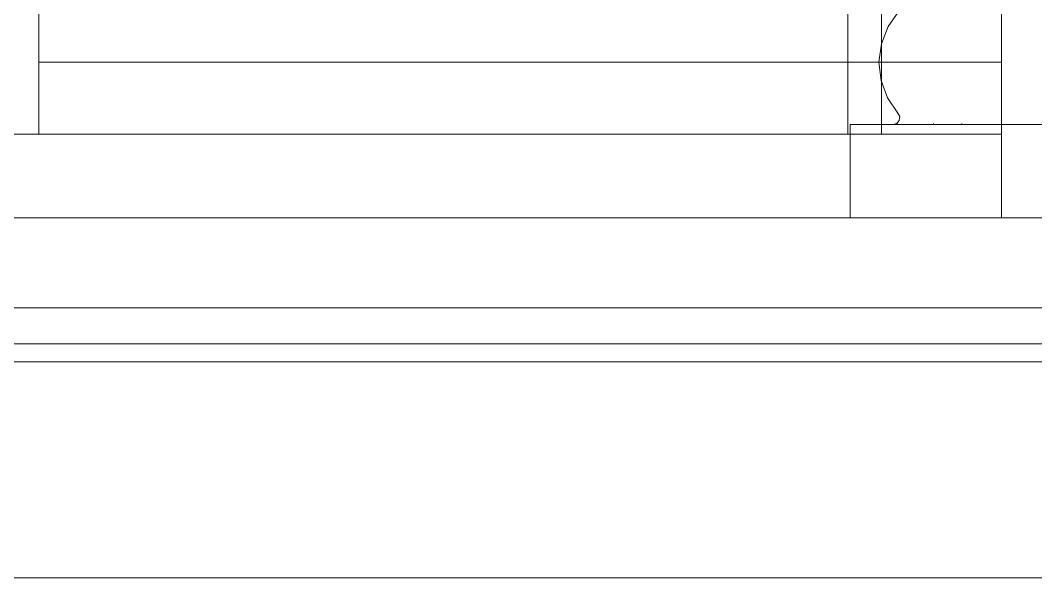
# Model space of a CAD drawing. Header units: millimetres. Extents: x 1832547 to 2001569, y -558009 to -417808.
# Drawn here: x 1915613 to 1916459, y -523944 to -523479 of the extents above; entities that cross this region are included whole.
import ezdxf

# ---------------------------------------------------------------- set-up
doc = ezdxf.new("R2010")
doc.units = ezdxf.units.MM
doc.header["$MEASUREMENT"] = 0
doc.linetypes.add('CENTER', pattern=[2, 1.25, -0.25, 0.25, -0.25])
for name, color, linetype, lineweight in [('CA.manh 08', 8, 'CONTINUOUS', 9), ('CA.thay 145', 145, 'CONTINUOUS', 18), ('CA.tim 67', 67, 'CENTER', 9), ('CA_manh 08', 8, 'CONTINUOUS', 9)]:
    doc.layers.add(name, color=color, linetype=linetype, lineweight=lineweight)

# ---------------------------------------------------------------- blocks, each defined once
blk = doc.blocks.new('wt45t')
at = {"layer": 'CA_manh 08'}
for p, q in [((1917247.51, -517910.46), (1917247.51, -518853.82)), ((1917347.51, -517910.46), (1917347.51, -518783.82)), ((1917347.51, -518683.82), (1917347.51, -518723.82)), ((1917375.44, -518723.82), (1917375.44, -518683.82)), ((1918049.68, -518723.82), (1918049.68, -518683.82)), ((1917247.51, -518723.82), (1917375.44, -518723.82)), ((1917347.51, -518723.82), (1917347.51, -518783.82)), ((1917375.44, -518723.82), (1918049.68, -518723.82)), ((1917375.44, -518783.82), (1917375.44, -518723.82)), ((1918049.68, -518723.82), (1918049.68, -518783.82)), ((1917347.51, -518783.82), (1917247.51, -518783.82)), ((1917375.44, -518783.82), (1917347.51, -518783.82)), ((1918049.68, -518783.82), (1917375.44, -518783.82)), ((1918779.78, -518783.82), (1918049.68, -518783.82)), ((1917267.72, -518853.82), (1917247.51, -518853.82)), ((1917267.72, -518853.82), (1920284.13, -518853.82))]:
    blk.add_line(p, q, dxfattribs=at)

msp = doc.modelspace()

# ---------------------------------------------------------------- linework, layer by layer
at = {"layer": 'CA.manh 08'}
for points in [[(1919388.61, -523718.59), (1912874.35, -523718.59)], [(1919388.61, -523748.68), (1912919.35, -523748.68)]]:
    msp.add_lwpolyline(points, dxfattribs=at)
at = {"layer": 'CA.thay 145'}
for p, q in [((1916345.34, -523471.26), (1916336.47, -523483.91)), ((1916336.47, -523483.91), (1916330.87, -523498.32)), ((1916330.87, -523498.32), (1916328.88, -523513.65)), ((1916328.88, -523513.65), (1916330.62, -523529)), ((1916330.62, -523529), (1916335.97, -523543.5)), ((1916335.97, -523543.5), (1916344.63, -523556.3)), ((1916344.63, -523556.3), (1916346.12, -523559.09)), ((1916346.12, -523559.09), (1916345.81, -523562.24)), ((1916304.89, -523565.6), (1916304.89, -523643.58)), ((1916340.78, -523565.6), (1916304.89, -523565.6)), ((1916343.8, -523564.68), (1916340.78, -523565.6)), ((1916374.23, -523565.6), (1916340.78, -523565.6)), ((1916345.81, -523562.24), (1916343.8, -523564.68)), ((1916374.23, -523565.6), (1916374.42, -523564.68)), ((1916397.93, -523565.6), (1916374.23, -523565.6)), ((1916397.93, -523565.6), (1916397.93, -523564.68)), ((1916397.93, -523565.6), (1916909.63, -523565.6)), ((1917003.68, -523643.58), (1916305.97, -523643.58))]:
    msp.add_line(p, q, dxfattribs=at)
for points in [[(1919388.61, -523643.58), (1912814.35, -523643.59)], [(1919388.61, -523763.59), (1912919.35, -523763.59)], [(1919388.61, -523943.59), (1912909.35, -523943.59)]]:
    msp.add_lwpolyline(points, dxfattribs=at)
at = {"layer": 'CA.tim 67', "ltscale": 500}
msp.add_lwpolyline([(1919388.61, -523643.59), (1908039.8, -523643.59)], dxfattribs=at)

# ---------------------------------------------------------------- block references
at = {"layer": 'CA.manh 08', "xscale": -1}
msp.add_blockref('wt45t', (3833678.48, -4789.76), dxfattribs=at)

doc.saveas('drawing.dxf')
